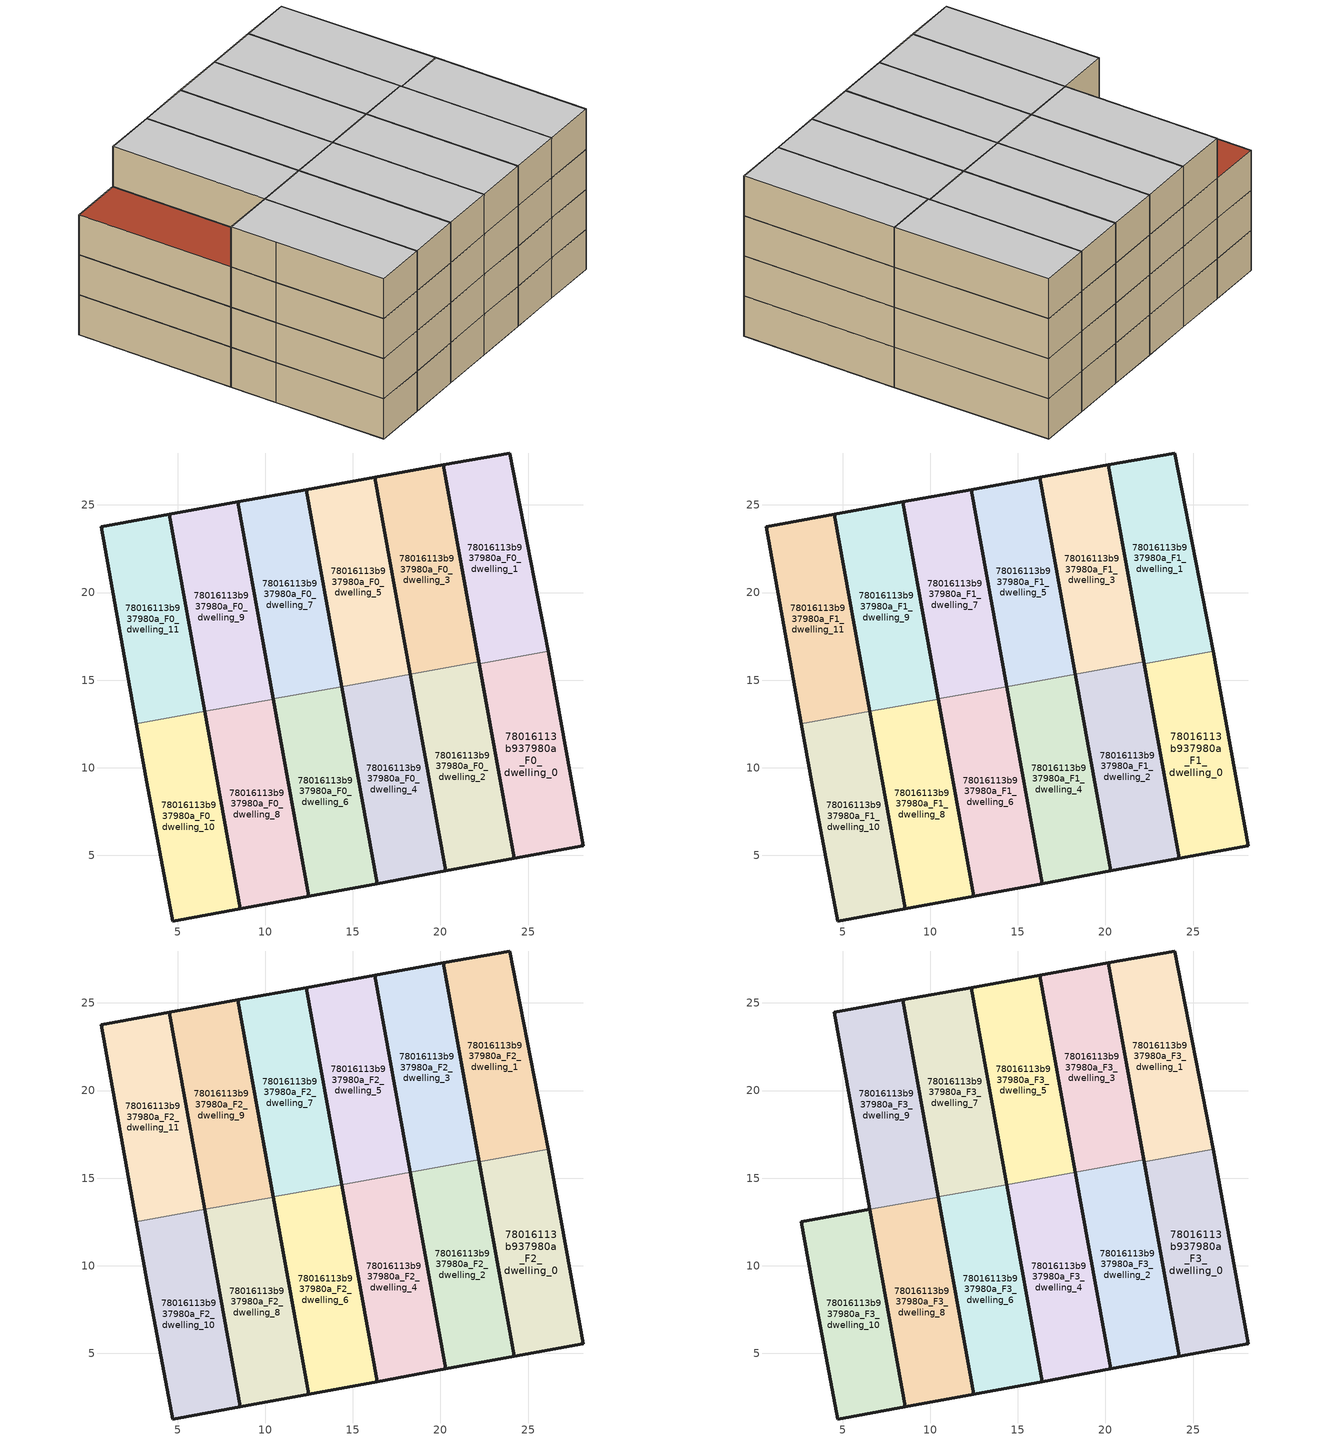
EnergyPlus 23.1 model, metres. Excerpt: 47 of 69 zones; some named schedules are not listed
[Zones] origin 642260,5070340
78016113b937980a_F0_dwelling_0
 floor ground (EU_floor_Construction): 28.15,5.55 26.15,16.66 22.2,15.94 24.2,4.82 z0
 wall outside (EU_wall_Construction): 26.15,16.66 28.15,5.55 24.2,4.82 22.2,15.94 z0:3
 wall to 78016113b937980a_F0_dwelling_1 (EU_wall_Construction): 22.2,15.94 26.15,16.66 z0:3
78016113b937980a_F0_dwelling_1
 floor ground (EU_floor_Construction): 26.15,16.66 23.95,27.96 20.16,27.28 22.2,15.94 z0
 wall outside (EU_wall_Construction): 22.2,15.94 20.16,27.28 23.95,27.96 26.15,16.66 z0:3
78016113b937980a_F0_dwelling_10
 floor ground (EU_floor_Construction): 8.58,1.96 6.56,13.22 2.64,12.52 3.24,9.16 4.73,1.25 z0
 wall outside (EU_wall_Construction): 6.56,13.22 8.58,1.96 4.73,1.25 3.24,9.16 2.64,12.52 z0:3
 wall to 78016113b937980a_F0_dwelling_11 (EU_wall_Construction): 2.64,12.52 6.56,13.22 z0:3
78016113b937980a_F0_dwelling_11
 floor ground (EU_floor_Construction): 6.56,13.22 4.53,24.47 0.64,23.77 2.64,12.52 z0
 wall outside (EU_wall_Construction): 2.64,12.52 0.64,23.77 4.53,24.47 6.56,13.22 z0:3
78016113b937980a_F0_dwelling_2
 floor ground (EU_floor_Construction): 24.2,4.82 22.18,16.05 18.27,15.34 20.29,4.11 z0
 wall outside (EU_wall_Construction): 22.18,16.05 24.2,4.82 20.29,4.11 18.27,15.34 z0:3
 wall to 78016113b937980a_F0_dwelling_3 (EU_wall_Construction): 18.27,15.34 22.18,16.05 z0:3
78016113b937980a_F0_dwelling_3
 floor ground (EU_floor_Construction): 22.18,16.05 20.16,27.28 16.25,26.58 18.27,15.34 z0
 wall outside (EU_wall_Construction): 18.27,15.34 16.25,26.58 20.16,27.28 22.18,16.05 z0:3
78016113b937980a_F0_dwelling_4
 floor ground (EU_floor_Construction): 20.29,4.11 18.27,15.34 14.36,14.63 16.39,3.39 z0
 wall outside (EU_wall_Construction): 18.27,15.34 20.29,4.11 16.39,3.39 14.36,14.63 z0:3
 wall to 78016113b937980a_F0_dwelling_5 (EU_wall_Construction): 14.36,14.63 18.27,15.34 z0:3
78016113b937980a_F0_dwelling_5
 floor ground (EU_floor_Construction): 18.27,15.34 16.25,26.58 12.34,25.88 14.36,14.63 z0
 wall outside (EU_wall_Construction): 14.36,14.63 12.34,25.88 16.25,26.58 18.27,15.34 z0:3
78016113b937980a_F0_dwelling_6
 floor ground (EU_floor_Construction): 16.39,3.39 14.36,14.63 10.46,13.92 12.48,2.67 z0
 wall outside (EU_wall_Construction): 14.36,14.63 16.39,3.39 12.48,2.67 10.46,13.92 z0:3
 wall to 78016113b937980a_F0_dwelling_7 (EU_wall_Construction): 10.46,13.92 14.36,14.63 z0:3
78016113b937980a_F0_dwelling_7
 floor ground (EU_floor_Construction): 14.36,14.63 12.34,25.88 8.44,25.17 10.46,13.92 z0
 wall outside (EU_wall_Construction): 10.46,13.92 8.44,25.17 12.34,25.88 14.36,14.63 z0:3
78016113b937980a_F0_dwelling_8
 floor ground (EU_floor_Construction): 12.48,2.67 10.46,13.92 6.56,13.22 8.58,1.96 z0
 wall outside (EU_wall_Construction): 10.46,13.92 12.48,2.67 8.58,1.96 6.56,13.22 z0:3
 wall to 78016113b937980a_F0_dwelling_9 (EU_wall_Construction): 6.56,13.22 10.46,13.92 z0:3
78016113b937980a_F0_dwelling_9
 floor ground (EU_floor_Construction): 10.46,13.92 8.44,25.17 4.53,24.47 6.56,13.22 z0
 wall outside (EU_wall_Construction): 6.56,13.22 4.53,24.47 8.44,25.17 10.46,13.92 z0:3
78016113b937980a_F1_dwelling_0
 floor to 78016113b937980a_F0_dwelling_0 (EU_floor_Construction): 28.15,5.55 26.15,16.66 22.2,15.94 24.2,4.82 z3
 wall outside (EU_wall_Construction): 26.15,16.66 28.15,5.55 24.2,4.82 22.2,15.94 z3:6
 wall to 78016113b937980a_F1_dwelling_1 (EU_wall_Construction): 22.2,15.94 26.15,16.66 z3:6
78016113b937980a_F1_dwelling_1
 floor to 78016113b937980a_F0_dwelling_1 (EU_floor_Construction): 26.15,16.66 23.95,27.96 20.16,27.28 22.2,15.94 z3
 wall outside (EU_wall_Construction): 22.2,15.94 20.16,27.28 23.95,27.96 26.15,16.66 z3:6
78016113b937980a_F1_dwelling_10
 floor to 78016113b937980a_F0_dwelling_10 (EU_floor_Construction): 8.58,1.96 6.56,13.22 2.64,12.52 3.24,9.16 4.73,1.25 z3
 wall outside (EU_wall_Construction): 6.56,13.22 8.58,1.96 4.73,1.25 3.24,9.16 2.64,12.52 z3:6
 wall to 78016113b937980a_F1_dwelling_11 (EU_wall_Construction): 2.64,12.52 6.56,13.22 z3:6
78016113b937980a_F1_dwelling_11
 floor to 78016113b937980a_F0_dwelling_11 (EU_floor_Construction): 6.56,13.22 4.53,24.47 0.64,23.77 2.64,12.52 z3
 wall outside (EU_wall_Construction): 2.64,12.52 0.64,23.77 4.53,24.47 6.56,13.22 z3:6
78016113b937980a_F1_dwelling_2
 floor to 78016113b937980a_F0_dwelling_2 (EU_floor_Construction): 24.2,4.82 22.18,16.05 18.27,15.34 20.29,4.11 z3
 wall outside (EU_wall_Construction): 22.18,16.05 24.2,4.82 20.29,4.11 18.27,15.34 z3:6
 wall to 78016113b937980a_F1_dwelling_3 (EU_wall_Construction): 18.27,15.34 22.18,16.05 z3:6
78016113b937980a_F1_dwelling_3
 floor to 78016113b937980a_F0_dwelling_3 (EU_floor_Construction): 22.18,16.05 20.16,27.28 16.25,26.58 18.27,15.34 z3
 wall outside (EU_wall_Construction): 18.27,15.34 16.25,26.58 20.16,27.28 22.18,16.05 z3:6
78016113b937980a_F1_dwelling_4
 floor to 78016113b937980a_F0_dwelling_4 (EU_floor_Construction): 20.29,4.11 18.27,15.34 14.36,14.63 16.39,3.39 z3
 wall outside (EU_wall_Construction): 18.27,15.34 20.29,4.11 16.39,3.39 14.36,14.63 z3:6
 wall to 78016113b937980a_F1_dwelling_5 (EU_wall_Construction): 14.36,14.63 18.27,15.34 z3:6
78016113b937980a_F1_dwelling_5
 floor to 78016113b937980a_F0_dwelling_5 (EU_floor_Construction): 18.27,15.34 16.25,26.58 12.34,25.88 14.36,14.63 z3
 wall outside (EU_wall_Construction): 14.36,14.63 12.34,25.88 16.25,26.58 18.27,15.34 z3:6
78016113b937980a_F1_dwelling_6
 floor to 78016113b937980a_F0_dwelling_6 (EU_floor_Construction): 16.39,3.39 14.36,14.63 10.46,13.92 12.48,2.67 z3
 wall outside (EU_wall_Construction): 14.36,14.63 16.39,3.39 12.48,2.67 10.46,13.92 z3:6
 wall to 78016113b937980a_F1_dwelling_7 (EU_wall_Construction): 10.46,13.92 14.36,14.63 z3:6
78016113b937980a_F1_dwelling_7
 floor to 78016113b937980a_F0_dwelling_7 (EU_floor_Construction): 14.36,14.63 12.34,25.88 8.44,25.17 10.46,13.92 z3
 wall outside (EU_wall_Construction): 10.46,13.92 8.44,25.17 12.34,25.88 14.36,14.63 z3:6
78016113b937980a_F1_dwelling_8
 floor to 78016113b937980a_F0_dwelling_8 (EU_floor_Construction): 12.48,2.67 10.46,13.92 6.56,13.22 8.58,1.96 z3
 wall outside (EU_wall_Construction): 10.46,13.92 12.48,2.67 8.58,1.96 6.56,13.22 z3:6
 wall to 78016113b937980a_F1_dwelling_9 (EU_wall_Construction): 6.56,13.22 10.46,13.92 z3:6
78016113b937980a_F1_dwelling_9
 floor to 78016113b937980a_F0_dwelling_9 (EU_floor_Construction): 10.46,13.92 8.44,25.17 4.53,24.47 6.56,13.22 z3
 wall outside (EU_wall_Construction): 6.56,13.22 4.53,24.47 8.44,25.17 10.46,13.92 z3:6
78016113b937980a_F2_dwelling_0
 floor to 78016113b937980a_F1_dwelling_0 (EU_floor_Construction): 28.15,5.55 26.15,16.66 22.2,15.94 24.2,4.82 z6
 wall outside (EU_wall_Construction): 26.15,16.66 28.15,5.55 24.2,4.82 22.2,15.94 z6:9
 wall to 78016113b937980a_F2_dwelling_1 (EU_wall_Construction): 22.2,15.94 26.15,16.66 z6:9
78016113b937980a_F2_dwelling_1
 floor to 78016113b937980a_F1_dwelling_1 (EU_floor_Construction): 26.15,16.66 23.95,27.96 20.16,27.28 22.2,15.94 z6
 wall outside (EU_wall_Construction): 22.2,15.94 20.16,27.28 23.95,27.96 26.15,16.66 z6:9
78016113b937980a_F2_dwelling_10
 floor to 78016113b937980a_F1_dwelling_10 (EU_floor_Construction): 8.58,1.96 6.56,13.22 2.64,12.52 3.24,9.16 4.73,1.25 z6
 wall outside (EU_wall_Construction): 6.56,13.22 8.58,1.96 4.73,1.25 3.24,9.16 2.64,12.52 z6:9
 wall to 78016113b937980a_F2_dwelling_11 (EU_wall_Construction): 2.64,12.52 6.56,13.22 z6:9
78016113b937980a_F2_dwelling_11
 floor to 78016113b937980a_F1_dwelling_11 (EU_floor_Construction): 6.56,13.22 4.53,24.47 0.64,23.77 2.64,12.52 z6
 wall outside (EU_wall_Construction): 2.64,12.52 0.64,23.77 4.53,24.47 6.56,13.22 z6:9
 roof outside (EU_roof_Construction): 4.53,24.47 6.56,13.22 2.64,12.52 0.64,23.77 z9
78016113b937980a_F2_dwelling_2
 floor to 78016113b937980a_F1_dwelling_2 (EU_floor_Construction): 24.2,4.82 22.18,16.05 18.27,15.34 20.29,4.11 z6
 wall outside (EU_wall_Construction): 22.18,16.05 24.2,4.82 20.29,4.11 18.27,15.34 z6:9
 wall to 78016113b937980a_F2_dwelling_3 (EU_wall_Construction): 18.27,15.34 22.18,16.05 z6:9
78016113b937980a_F2_dwelling_3
 floor to 78016113b937980a_F1_dwelling_3 (EU_floor_Construction): 22.18,16.05 20.16,27.28 16.25,26.58 18.27,15.34 z6
 wall outside (EU_wall_Construction): 18.27,15.34 16.25,26.58 20.16,27.28 22.18,16.05 z6:9
78016113b937980a_F2_dwelling_4
 floor to 78016113b937980a_F1_dwelling_4 (EU_floor_Construction): 20.29,4.11 18.27,15.34 14.36,14.63 16.39,3.39 z6
 wall outside (EU_wall_Construction): 18.27,15.34 20.29,4.11 16.39,3.39 14.36,14.63 z6:9
 wall to 78016113b937980a_F2_dwelling_5 (EU_wall_Construction): 14.36,14.63 18.27,15.34 z6:9
78016113b937980a_F2_dwelling_5
 floor to 78016113b937980a_F1_dwelling_5 (EU_floor_Construction): 18.27,15.34 16.25,26.58 12.34,25.88 14.36,14.63 z6
 wall outside (EU_wall_Construction): 14.36,14.63 12.34,25.88 16.25,26.58 18.27,15.34 z6:9
78016113b937980a_F2_dwelling_6
 floor to 78016113b937980a_F1_dwelling_6 (EU_floor_Construction): 16.39,3.39 14.36,14.63 10.46,13.92 12.48,2.67 z6
 wall outside (EU_wall_Construction): 14.36,14.63 16.39,3.39 12.48,2.67 10.46,13.92 z6:9
 wall to 78016113b937980a_F2_dwelling_7 (EU_wall_Construction): 10.46,13.92 14.36,14.63 z6:9
78016113b937980a_F2_dwelling_7
 floor to 78016113b937980a_F1_dwelling_7 (EU_floor_Construction): 14.36,14.63 12.34,25.88 8.44,25.17 10.46,13.92 z6
 wall outside (EU_wall_Construction): 10.46,13.92 8.44,25.17 12.34,25.88 14.36,14.63 z6:9
78016113b937980a_F2_dwelling_8
 floor to 78016113b937980a_F1_dwelling_8 (EU_floor_Construction): 12.48,2.67 10.46,13.92 6.56,13.22 8.58,1.96 z6
 wall outside (EU_wall_Construction): 10.46,13.92 12.48,2.67 8.58,1.96 6.56,13.22 z6:9
 wall to 78016113b937980a_F2_dwelling_9 (EU_wall_Construction): 6.56,13.22 10.46,13.92 z6:9
78016113b937980a_F2_dwelling_9
 floor to 78016113b937980a_F1_dwelling_9 (EU_floor_Construction): 10.46,13.92 8.44,25.17 4.53,24.47 6.56,13.22 z6
 wall outside (EU_wall_Construction): 6.56,13.22 4.53,24.47 8.44,25.17 10.46,13.92 z6:9
78016113b937980a_F3_dwelling_0
 floor to 78016113b937980a_F2_dwelling_0 (EU_floor_Construction): 28.15,5.55 26.15,16.66 22.2,15.94 24.2,4.82 z9
 wall outside (EU_wall_Construction): 26.15,16.66 28.15,5.55 24.2,4.82 22.2,15.94 z9:12
 wall to 78016113b937980a_F3_dwelling_1 (EU_wall_Construction): 22.2,15.94 26.15,16.66 z9:12
 ceiling to 78016113b937980a_F4_dwelling_0 (EU_floor_Construction): 26.15,16.66 28.15,5.55 24.2,4.82 22.2,15.94 z12
78016113b937980a_F3_dwelling_1
 floor to 78016113b937980a_F2_dwelling_1 (EU_floor_Construction): 26.15,16.66 23.95,27.96 20.16,27.28 22.2,15.94 z9
 wall outside (EU_wall_Construction): 22.2,15.94 20.16,27.28 23.95,27.96 26.15,16.66 z9:12
 ceiling to 78016113b937980a_F4_dwelling_1 (EU_floor_Construction): 23.95,27.96 26.15,16.66 22.2,15.94 20.16,27.28 z12
78016113b937980a_F3_dwelling_10
 floor to 78016113b937980a_F2_dwelling_10 (EU_floor_Construction): 8.58,1.96 6.56,13.22 2.64,12.52 3.24,9.16 4.73,1.25 z9
 wall outside (EU_wall_Construction): 6.56,13.22 8.58,1.96 4.73,1.25 3.24,9.16 2.64,12.52 6.56,13.22 z9:12
 ceiling to 78016113b937980a_F4_dwelling_10 (EU_floor_Construction): 6.56,13.22 8.58,1.96 4.73,1.25 3.24,9.16 2.64,12.52 z12
78016113b937980a_F3_dwelling_2
 floor to 78016113b937980a_F2_dwelling_2 (EU_floor_Construction): 24.2,4.82 22.18,16.05 18.27,15.34 20.29,4.11 z9
 wall outside (EU_wall_Construction): 22.18,16.05 24.2,4.82 20.29,4.11 18.27,15.34 z9:12
 wall to 78016113b937980a_F3_dwelling_3 (EU_wall_Construction): 18.27,15.34 22.18,16.05 z9:12
 ceiling to 78016113b937980a_F4_dwelling_2 (EU_floor_Construction): 22.18,16.05 24.2,4.82 20.29,4.11 18.27,15.34 z12
78016113b937980a_F3_dwelling_3
 floor to 78016113b937980a_F2_dwelling_3 (EU_floor_Construction): 22.18,16.05 20.16,27.28 16.25,26.58 18.27,15.34 z9
 wall outside (EU_wall_Construction): 18.27,15.34 16.25,26.58 20.16,27.28 22.18,16.05 z9:12
 ceiling to 78016113b937980a_F4_dwelling_3 (EU_floor_Construction): 20.16,27.28 22.18,16.05 18.27,15.34 16.25,26.58 z12
78016113b937980a_F3_dwelling_4
 floor to 78016113b937980a_F2_dwelling_4 (EU_floor_Construction): 20.29,4.11 18.27,15.34 14.36,14.63 16.39,3.39 z9
 wall outside (EU_wall_Construction): 18.27,15.34 20.29,4.11 16.39,3.39 14.36,14.63 z9:12
 wall to 78016113b937980a_F3_dwelling_5 (EU_wall_Construction): 14.36,14.63 18.27,15.34 z9:12
 ceiling to 78016113b937980a_F4_dwelling_4 (EU_floor_Construction): 18.27,15.34 20.29,4.11 16.39,3.39 14.36,14.63 z12
78016113b937980a_F3_dwelling_5
 floor to 78016113b937980a_F2_dwelling_5 (EU_floor_Construction): 18.27,15.34 16.25,26.58 12.34,25.88 14.36,14.63 z9
 wall outside (EU_wall_Construction): 14.36,14.63 12.34,25.88 16.25,26.58 18.27,15.34 z9:12
 ceiling to 78016113b937980a_F4_dwelling_5 (EU_floor_Construction): 16.25,26.58 18.27,15.34 14.36,14.63 12.34,25.88 z12
78016113b937980a_F3_dwelling_6
 floor to 78016113b937980a_F2_dwelling_6 (EU_floor_Construction): 16.39,3.39 14.36,14.63 10.46,13.92 12.48,2.67 z9
 wall outside (EU_wall_Construction): 14.36,14.63 16.39,3.39 12.48,2.67 10.46,13.92 z9:12
 wall to 78016113b937980a_F3_dwelling_7 (EU_wall_Construction): 10.46,13.92 14.36,14.63 z9:12
 ceiling to 78016113b937980a_F4_dwelling_6 (EU_floor_Construction): 14.36,14.63 16.39,3.39 12.48,2.67 10.46,13.92 z12
78016113b937980a_F3_dwelling_7
 floor to 78016113b937980a_F2_dwelling_7 (EU_floor_Construction): 14.36,14.63 12.34,25.88 8.44,25.17 10.46,13.92 z9
 wall outside (EU_wall_Construction): 10.46,13.92 8.44,25.17 12.34,25.88 14.36,14.63 z9:12
 ceiling to 78016113b937980a_F4_dwelling_7 (EU_floor_Construction): 12.34,25.88 14.36,14.63 10.46,13.92 8.44,25.17 z12
78016113b937980a_F3_dwelling_8
 floor to 78016113b937980a_F2_dwelling_8 (EU_floor_Construction): 12.48,2.67 10.46,13.92 6.56,13.22 8.58,1.96 z9
 wall outside (EU_wall_Construction): 10.46,13.92 12.48,2.67 8.58,1.96 6.56,13.22 z9:12
 wall to 78016113b937980a_F3_dwelling_9 (EU_wall_Construction): 6.56,13.22 10.46,13.92 z9:12
 ceiling to 78016113b937980a_F4_dwelling_8 (EU_floor_Construction): 10.46,13.92 12.48,2.67 8.58,1.96 6.56,13.22 z12
78016113b937980a_F3_dwelling_9
 floor to 78016113b937980a_F2_dwelling_9 (EU_floor_Construction): 10.46,13.92 8.44,25.17 4.53,24.47 6.56,13.22 z9
 wall outside (EU_wall_Construction): 6.56,13.22 4.53,24.47 8.44,25.17 10.46,13.92 z9:12
 ceiling to 78016113b937980a_F4_dwelling_9 (EU_floor_Construction): 8.44,25.17 10.46,13.92 6.56,13.22 4.53,24.47 z12
[Building]
EU S2 Campaign: North Axis=0; Terrain=City; Solar Distribution=FullExterior
[Site:Location]
Lyon-Bron: Latitude=45.75; Longitude=5; Time Zone=1; Elevation=198
[SizingPeriod:WeatherFileDays]
AnnualSizingPeriod: Begin Month=1; Begin Day of Month=1; End Month=12; End Day of Month=31; Day of Week for Start Day=Monday; Use Weather File Daylight Saving Period=No; Use Weather File Rain and Snow Indicators=No
[MATERIAL]
EU_InternalMass_Material: Roughness=MediumRough; Thickness=0.1; Conductivity=1; Density=1800; Specific Heat=900; Thermal Absorptance=0.9; Solar Absorptance=0.7; Visible Absorptance=0.7
[MATERIAL:NOMASS] Roughness=MediumRough; Thermal Absorptance=0.9; Solar Absorptance=0.7; Visible Absorptance=0.7
Name | Thermal Resistance
EU_wall_NoMass | 1.97775
EU_roof_NoMass | 1.81626
EU_floor_NoMass | 1.84812
[CONSTRUCTION]
EU_wall_Construction: EU_wall_NoMass
EU_roof_Construction: EU_roof_NoMass
EU_floor_Construction: EU_floor_NoMass
EU_InternalMass_Construction: EU_InternalMass_Material
[ZONE] Type=1; Multiplier=1; Ceiling Height=autocalculate; Floor Area=autocalculate; Part of Total Floor Area=Yes
Name | Volume
78016113b937980a_F0_dwelling_0; 78016113b937980a_F1_dwelling_0; 78016113b937980a_F2_dwelling_0; 78016113b937980a_F3_dwelling_0; 78016113b937980a_F0_dwelling_11; 78016113b937980a_F1_dwelling_11; 78016113b937980a_F2_dwelling_11 | 136.039
78016113b937980a_F0_dwelling_1; 78016113b937980a_F1_dwelling_1; 78016113b937980a_F2_dwelling_1; 78016113b937980a_F3_dwelling_1 | 136.049
78016113b937980a_F0_dwelling_10; 78016113b937980a_F1_dwelling_10; 78016113b937980a_F2_dwelling_10; 78016113b937980a_F3_dwelling_10 | 136.05
78016113b937980a_F0_dwelling_2; 78016113b937980a_F1_dwelling_2; 78016113b937980a_F2_dwelling_2; 78016113b937980a_F3_dwelling_2 | 136.068
78016113b937980a_F0_dwelling_3; 78016113b937980a_F1_dwelling_3; 78016113b937980a_F2_dwelling_3; 78016113b937980a_F3_dwelling_3 | 136.067
78016113b937980a_F0_dwelling_4; 78016113b937980a_F1_dwelling_4; 78016113b937980a_F2_dwelling_4; 78016113b937980a_F3_dwelling_4 | 136.051
78016113b937980a_F0_dwelling_5; 78016113b937980a_F1_dwelling_5; 78016113b937980a_F2_dwelling_5; 78016113b937980a_F3_dwelling_5 | 136.041
78016113b937980a_F0_dwelling_6; 78016113b937980a_F1_dwelling_6; 78016113b937980a_F2_dwelling_6; 78016113b937980a_F3_dwelling_6 | 136.033
78016113b937980a_F0_dwelling_7; 78016113b937980a_F1_dwelling_7; 78016113b937980a_F2_dwelling_7; 78016113b937980a_F3_dwelling_7; 78016113b937980a_F0_dwelling_9; 78016113b937980a_F1_dwelling_9; 78016113b937980a_F2_dwelling_9; 78016113b937980a_F3_dwelling_9 | 136.058
78016113b937980a_F0_dwelling_8; 78016113b937980a_F1_dwelling_8; 78016113b937980a_F2_dwelling_8; 78016113b937980a_F3_dwelling_8 | 136.066
[INTERNALMASS] Construction=EU_InternalMass_Construction
Name | Zone or ZoneList | Surface Area
78016113b937980a_F0_dwelling_0_EU_InternalMass | 78016113b937980a_F0_dwelling_0 | 45.3464
78016113b937980a_F0_dwelling_1_EU_InternalMass | 78016113b937980a_F0_dwelling_1 | 45.3509
78016113b937980a_F0_dwelling_2_EU_InternalMass | 78016113b937980a_F0_dwelling_2 | 45.3557
78016113b937980a_F0_dwelling_3_EU_InternalMass | 78016113b937980a_F0_dwelling_3 | 45.3558
78016113b937980a_F0_dwelling_4_EU_InternalMass | 78016113b937980a_F0_dwelling_4 | 45.3501
78016113b937980a_F0_dwelling_5_EU_InternalMass | 78016113b937980a_F0_dwelling_5 | 45.3471
78016113b937980a_F0_dwelling_6_EU_InternalMass | 78016113b937980a_F0_dwelling_6 | 45.3444
78016113b937980a_F0_dwelling_7_EU_InternalMass | 78016113b937980a_F0_dwelling_7 | 45.3527
78016113b937980a_F0_dwelling_8_EU_InternalMass | 78016113b937980a_F0_dwelling_8 | 45.3552
78016113b937980a_F0_dwelling_9_EU_InternalMass | 78016113b937980a_F0_dwelling_9 | 45.353
78016113b937980a_F0_dwelling_10_EU_InternalMass | 78016113b937980a_F0_dwelling_10 | 45.35
78016113b937980a_F0_dwelling_11_EU_InternalMass | 78016113b937980a_F0_dwelling_11 | 45.3464
78016113b937980a_F1_dwelling_0_EU_InternalMass | 78016113b937980a_F1_dwelling_0 | 45.3464
78016113b937980a_F1_dwelling_1_EU_InternalMass | 78016113b937980a_F1_dwelling_1 | 45.3509
78016113b937980a_F1_dwelling_2_EU_InternalMass | 78016113b937980a_F1_dwelling_2 | 45.3557
78016113b937980a_F1_dwelling_3_EU_InternalMass | 78016113b937980a_F1_dwelling_3 | 45.3558
78016113b937980a_F1_dwelling_4_EU_InternalMass | 78016113b937980a_F1_dwelling_4 | 45.3501
78016113b937980a_F1_dwelling_5_EU_InternalMass | 78016113b937980a_F1_dwelling_5 | 45.3471
78016113b937980a_F1_dwelling_6_EU_InternalMass | 78016113b937980a_F1_dwelling_6 | 45.3444
78016113b937980a_F1_dwelling_7_EU_InternalMass | 78016113b937980a_F1_dwelling_7 | 45.3527
78016113b937980a_F1_dwelling_8_EU_InternalMass | 78016113b937980a_F1_dwelling_8 | 45.3552
78016113b937980a_F1_dwelling_9_EU_InternalMass | 78016113b937980a_F1_dwelling_9 | 45.353
78016113b937980a_F1_dwelling_10_EU_InternalMass | 78016113b937980a_F1_dwelling_10 | 45.35
78016113b937980a_F1_dwelling_11_EU_InternalMass | 78016113b937980a_F1_dwelling_11 | 45.3464
78016113b937980a_F2_dwelling_0_EU_InternalMass | 78016113b937980a_F2_dwelling_0 | 45.3464
78016113b937980a_F2_dwelling_1_EU_InternalMass | 78016113b937980a_F2_dwelling_1 | 45.3509
78016113b937980a_F2_dwelling_2_EU_InternalMass | 78016113b937980a_F2_dwelling_2 | 45.3557
78016113b937980a_F2_dwelling_3_EU_InternalMass | 78016113b937980a_F2_dwelling_3 | 45.3558
78016113b937980a_F2_dwelling_4_EU_InternalMass | 78016113b937980a_F2_dwelling_4 | 45.3501
78016113b937980a_F2_dwelling_5_EU_InternalMass | 78016113b937980a_F2_dwelling_5 | 45.3471
78016113b937980a_F2_dwelling_6_EU_InternalMass | 78016113b937980a_F2_dwelling_6 | 45.3444
78016113b937980a_F2_dwelling_7_EU_InternalMass | 78016113b937980a_F2_dwelling_7 | 45.3527
78016113b937980a_F2_dwelling_8_EU_InternalMass | 78016113b937980a_F2_dwelling_8 | 45.3552
78016113b937980a_F2_dwelling_9_EU_InternalMass | 78016113b937980a_F2_dwelling_9 | 45.353
78016113b937980a_F2_dwelling_10_EU_InternalMass | 78016113b937980a_F2_dwelling_10 | 45.35
78016113b937980a_F2_dwelling_11_EU_InternalMass | 78016113b937980a_F2_dwelling_11 | 45.3464
78016113b937980a_F3_dwelling_0_EU_InternalMass | 78016113b937980a_F3_dwelling_0 | 49.4729
78016113b937980a_F3_dwelling_1_EU_InternalMass | 78016113b937980a_F3_dwelling_1 | 49.4644
78016113b937980a_F3_dwelling_2_EU_InternalMass | 78016113b937980a_F3_dwelling_2 | 49.4798
78016113b937980a_F3_dwelling_3_EU_InternalMass | 78016113b937980a_F3_dwelling_3 | 49.463
78016113b937980a_F3_dwelling_4_EU_InternalMass | 78016113b937980a_F3_dwelling_4 | 49.4785
78016113b937980a_F3_dwelling_5_EU_InternalMass | 78016113b937980a_F3_dwelling_5 | 49.4703
78016113b937980a_F3_dwelling_6_EU_InternalMass | 78016113b937980a_F3_dwelling_6 | 49.4726
78016113b937980a_F3_dwelling_7_EU_InternalMass | 78016113b937980a_F3_dwelling_7 | 49.4775
78016113b937980a_F3_dwelling_8_EU_InternalMass | 78016113b937980a_F3_dwelling_8 | 49.478
78016113b937980a_F3_dwelling_9_EU_InternalMass | 78016113b937980a_F3_dwelling_9 | 49.4825
78016113b937980a_F3_dwelling_10_EU_InternalMass | 78016113b937980a_F3_dwelling_10 | 49.4593
[OTHEREQUIPMENT] Fuel Type=Electricity; Design Level Calculation Method=Watts/Area; Power per Zone Floor Area=1; Fraction Latent=0; Fraction Radiant=0; Fraction Lost=0; Carbon Dioxide Generation Rate=0; EndUse Subcategory=EU_Step8_InternalGains
Name | Zone or ZoneList or Space or SpaceList | Schedule
EU_Step8_InternalGain_78016113b937980a_F0_dwelling_0_f000 | 78016113b937980a_F0_dwelling_0 | EU_Step8_GainSchedule_78016113b937980a_F0_dwelling_0_f000
EU_Step8_InternalGain_78016113b937980a_F0_dwelling_1_f000 | 78016113b937980a_F0_dwelling_1 | EU_Step8_GainSchedule_78016113b937980a_F0_dwelling_1_f000
EU_Step8_InternalGain_78016113b937980a_F0_dwelling_2_f000 | 78016113b937980a_F0_dwelling_2 | EU_Step8_GainSchedule_78016113b937980a_F0_dwelling_2_f000
EU_Step8_InternalGain_78016113b937980a_F0_dwelling_3_f000 | 78016113b937980a_F0_dwelling_3 | EU_Step8_GainSchedule_78016113b937980a_F0_dwelling_3_f000
EU_Step8_InternalGain_78016113b937980a_F0_dwelling_4_f000 | 78016113b937980a_F0_dwelling_4 | EU_Step8_GainSchedule_78016113b937980a_F0_dwelling_4_f000
EU_Step8_InternalGain_78016113b937980a_F0_dwelling_5_f000 | 78016113b937980a_F0_dwelling_5 | EU_Step8_GainSchedule_78016113b937980a_F0_dwelling_5_f000
EU_Step8_InternalGain_78016113b937980a_F0_dwelling_6_f000 | 78016113b937980a_F0_dwelling_6 | EU_Step8_GainSchedule_78016113b937980a_F0_dwelling_6_f000
EU_Step8_InternalGain_78016113b937980a_F0_dwelling_7_f000 | 78016113b937980a_F0_dwelling_7 | EU_Step8_GainSchedule_78016113b937980a_F0_dwelling_7_f000
EU_Step8_InternalGain_78016113b937980a_F0_dwelling_8_f000 | 78016113b937980a_F0_dwelling_8 | EU_Step8_GainSchedule_78016113b937980a_F0_dwelling_8_f000
EU_Step8_InternalGain_78016113b937980a_F0_dwelling_9_f000 | 78016113b937980a_F0_dwelling_9 | EU_Step8_GainSchedule_78016113b937980a_F0_dwelling_9_f000
EU_Step8_InternalGain_78016113b937980a_F0_dwelling_10_f000 | 78016113b937980a_F0_dwelling_10 | EU_Step8_GainSchedule_78016113b937980a_F0_dwelling_10_f000
EU_Step8_InternalGain_78016113b937980a_F0_dwelling_11_f000 | 78016113b937980a_F0_dwelling_11 | EU_Step8_GainSchedule_78016113b937980a_F0_dwelling_11_f000
EU_Step8_InternalGain_78016113b937980a_F1_dwelling_0_f000 | 78016113b937980a_F1_dwelling_0 | EU_Step8_GainSchedule_78016113b937980a_F1_dwelling_0_f000
EU_Step8_InternalGain_78016113b937980a_F1_dwelling_1_f000 | 78016113b937980a_F1_dwelling_1 | EU_Step8_GainSchedule_78016113b937980a_F1_dwelling_1_f000
EU_Step8_InternalGain_78016113b937980a_F1_dwelling_2_f000 | 78016113b937980a_F1_dwelling_2 | EU_Step8_GainSchedule_78016113b937980a_F1_dwelling_2_f000
EU_Step8_InternalGain_78016113b937980a_F1_dwelling_3_f000 | 78016113b937980a_F1_dwelling_3 | EU_Step8_GainSchedule_78016113b937980a_F1_dwelling_3_f000
EU_Step8_InternalGain_78016113b937980a_F1_dwelling_4_f000 | 78016113b937980a_F1_dwelling_4 | EU_Step8_GainSchedule_78016113b937980a_F1_dwelling_4_f000
EU_Step8_InternalGain_78016113b937980a_F1_dwelling_5_f000 | 78016113b937980a_F1_dwelling_5 | EU_Step8_GainSchedule_78016113b937980a_F1_dwelling_5_f000
EU_Step8_InternalGain_78016113b937980a_F1_dwelling_6_f000 | 78016113b937980a_F1_dwelling_6 | EU_Step8_GainSchedule_78016113b937980a_F1_dwelling_6_f000
EU_Step8_InternalGain_78016113b937980a_F1_dwelling_7_f000 | 78016113b937980a_F1_dwelling_7 | EU_Step8_GainSchedule_78016113b937980a_F1_dwelling_7_f000
EU_Step8_InternalGain_78016113b937980a_F1_dwelling_8_f000 | 78016113b937980a_F1_dwelling_8 | EU_Step8_GainSchedule_78016113b937980a_F1_dwelling_8_f000
EU_Step8_InternalGain_78016113b937980a_F1_dwelling_9_f000 | 78016113b937980a_F1_dwelling_9 | EU_Step8_GainSchedule_78016113b937980a_F1_dwelling_9_f000
EU_Step8_InternalGain_78016113b937980a_F1_dwelling_10_f000 | 78016113b937980a_F1_dwelling_10 | EU_Step8_GainSchedule_78016113b937980a_F1_dwelling_10_f000
EU_Step8_InternalGain_78016113b937980a_F1_dwelling_11_f000 | 78016113b937980a_F1_dwelling_11 | EU_Step8_GainSchedule_78016113b937980a_F1_dwelling_11_f000
EU_Step8_InternalGain_78016113b937980a_F2_dwelling_0_f000 | 78016113b937980a_F2_dwelling_0 | EU_Step8_GainSchedule_78016113b937980a_F2_dwelling_0_f000
EU_Step8_InternalGain_78016113b937980a_F2_dwelling_1_f000 | 78016113b937980a_F2_dwelling_1 | EU_Step8_GainSchedule_78016113b937980a_F2_dwelling_1_f000
EU_Step8_InternalGain_78016113b937980a_F2_dwelling_2_f000 | 78016113b937980a_F2_dwelling_2 | EU_Step8_GainSchedule_78016113b937980a_F2_dwelling_2_f000
EU_Step8_InternalGain_78016113b937980a_F2_dwelling_3_f000 | 78016113b937980a_F2_dwelling_3 | EU_Step8_GainSchedule_78016113b937980a_F2_dwelling_3_f000
EU_Step8_InternalGain_78016113b937980a_F2_dwelling_4_f000 | 78016113b937980a_F2_dwelling_4 | EU_Step8_GainSchedule_78016113b937980a_F2_dwelling_4_f000
EU_Step8_InternalGain_78016113b937980a_F2_dwelling_5_f000 | 78016113b937980a_F2_dwelling_5 | EU_Step8_GainSchedule_78016113b937980a_F2_dwelling_5_f000
EU_Step8_InternalGain_78016113b937980a_F2_dwelling_6_f000 | 78016113b937980a_F2_dwelling_6 | EU_Step8_GainSchedule_78016113b937980a_F2_dwelling_6_f000
EU_Step8_InternalGain_78016113b937980a_F2_dwelling_7_f000 | 78016113b937980a_F2_dwelling_7 | EU_Step8_GainSchedule_78016113b937980a_F2_dwelling_7_f000
EU_Step8_InternalGain_78016113b937980a_F2_dwelling_8_f000 | 78016113b937980a_F2_dwelling_8 | EU_Step8_GainSchedule_78016113b937980a_F2_dwelling_8_f000
EU_Step8_InternalGain_78016113b937980a_F2_dwelling_9_f000 | 78016113b937980a_F2_dwelling_9 | EU_Step8_GainSchedule_78016113b937980a_F2_dwelling_9_f000
EU_Step8_InternalGain_78016113b937980a_F2_dwelling_10_f000 | 78016113b937980a_F2_dwelling_10 | EU_Step8_GainSchedule_78016113b937980a_F2_dwelling_10_f000
EU_Step8_InternalGain_78016113b937980a_F2_dwelling_11_f000 | 78016113b937980a_F2_dwelling_11 | EU_Step8_GainSchedule_78016113b937980a_F2_dwelling_11_f000
EU_Step8_InternalGain_78016113b937980a_F3_dwelling_0_f000 | 78016113b937980a_F3_dwelling_0 | EU_Step8_GainSchedule_78016113b937980a_F3_dwelling_0_f000
EU_Step8_InternalGain_78016113b937980a_F3_dwelling_1_f000 | 78016113b937980a_F3_dwelling_1 | EU_Step8_GainSchedule_78016113b937980a_F3_dwelling_1_f000
EU_Step8_InternalGain_78016113b937980a_F3_dwelling_2_f000 | 78016113b937980a_F3_dwelling_2 | EU_Step8_GainSchedule_78016113b937980a_F3_dwelling_2_f000
EU_Step8_InternalGain_78016113b937980a_F3_dwelling_3_f000 | 78016113b937980a_F3_dwelling_3 | EU_Step8_GainSchedule_78016113b937980a_F3_dwelling_3_f000
EU_Step8_InternalGain_78016113b937980a_F3_dwelling_4_f000 | 78016113b937980a_F3_dwelling_4 | EU_Step8_GainSchedule_78016113b937980a_F3_dwelling_4_f000
EU_Step8_InternalGain_78016113b937980a_F3_dwelling_5_f000 | 78016113b937980a_F3_dwelling_5 | EU_Step8_GainSchedule_78016113b937980a_F3_dwelling_5_f000
EU_Step8_InternalGain_78016113b937980a_F3_dwelling_6_f000 | 78016113b937980a_F3_dwelling_6 | EU_Step8_GainSchedule_78016113b937980a_F3_dwelling_6_f000
EU_Step8_InternalGain_78016113b937980a_F3_dwelling_7_f000 | 78016113b937980a_F3_dwelling_7 | EU_Step8_GainSchedule_78016113b937980a_F3_dwelling_7_f000
EU_Step8_InternalGain_78016113b937980a_F3_dwelling_8_f000 | 78016113b937980a_F3_dwelling_8 | EU_Step8_GainSchedule_78016113b937980a_F3_dwelling_8_f000
EU_Step8_InternalGain_78016113b937980a_F3_dwelling_9_f000 | 78016113b937980a_F3_dwelling_9 | EU_Step8_GainSchedule_78016113b937980a_F3_dwelling_9_f000
EU_Step8_InternalGain_78016113b937980a_F3_dwelling_10_f000 | 78016113b937980a_F3_dwelling_10 | EU_Step8_GainSchedule_78016113b937980a_F3_dwelling_10_f000
[ZONEVENTILATION:DESIGNFLOWRATE] Schedule=EU_AlwaysOn; Design Flow Rate Calculation Method=AirChanges/Hour; Air Changes per Hour=0.759424; Ventilation Type=Natural; Fan Pressure Rise=0; Fan Total Efficiency=1; Constant Term Coefficient=1; Temperature Term Coefficient=0; Velocity Term Coefficient=0; Velocity Squared Term Coefficient=0; Minimum Indoor Temperature=-100; Maximum Indoor Temperature=100; Delta Temperature=-100; Minimum Outdoor Temperature=-100; Maximum Outdoor Temperature=100; Maximum Wind Speed=40
Name | Zone or ZoneList or Space or SpaceList
EU_ConstantAir_78016113b937980a_F0_dwelling_0 | 78016113b937980a_F0_dwelling_0
EU_ConstantAir_78016113b937980a_F0_dwelling_1 | 78016113b937980a_F0_dwelling_1
EU_ConstantAir_78016113b937980a_F0_dwelling_2 | 78016113b937980a_F0_dwelling_2
EU_ConstantAir_78016113b937980a_F0_dwelling_3 | 78016113b937980a_F0_dwelling_3
EU_ConstantAir_78016113b937980a_F0_dwelling_4 | 78016113b937980a_F0_dwelling_4
EU_ConstantAir_78016113b937980a_F0_dwelling_5 | 78016113b937980a_F0_dwelling_5
EU_ConstantAir_78016113b937980a_F0_dwelling_6 | 78016113b937980a_F0_dwelling_6
EU_ConstantAir_78016113b937980a_F0_dwelling_7 | 78016113b937980a_F0_dwelling_7
EU_ConstantAir_78016113b937980a_F0_dwelling_8 | 78016113b937980a_F0_dwelling_8
EU_ConstantAir_78016113b937980a_F0_dwelling_9 | 78016113b937980a_F0_dwelling_9
EU_ConstantAir_78016113b937980a_F0_dwelling_10 | 78016113b937980a_F0_dwelling_10
EU_ConstantAir_78016113b937980a_F0_dwelling_11 | 78016113b937980a_F0_dwelling_11
EU_ConstantAir_78016113b937980a_F1_dwelling_0 | 78016113b937980a_F1_dwelling_0
EU_ConstantAir_78016113b937980a_F1_dwelling_1 | 78016113b937980a_F1_dwelling_1
EU_ConstantAir_78016113b937980a_F1_dwelling_2 | 78016113b937980a_F1_dwelling_2
EU_ConstantAir_78016113b937980a_F1_dwelling_3 | 78016113b937980a_F1_dwelling_3
EU_ConstantAir_78016113b937980a_F1_dwelling_4 | 78016113b937980a_F1_dwelling_4
EU_ConstantAir_78016113b937980a_F1_dwelling_5 | 78016113b937980a_F1_dwelling_5
EU_ConstantAir_78016113b937980a_F1_dwelling_6 | 78016113b937980a_F1_dwelling_6
EU_ConstantAir_78016113b937980a_F1_dwelling_7 | 78016113b937980a_F1_dwelling_7
EU_ConstantAir_78016113b937980a_F1_dwelling_8 | 78016113b937980a_F1_dwelling_8
EU_ConstantAir_78016113b937980a_F1_dwelling_9 | 78016113b937980a_F1_dwelling_9
EU_ConstantAir_78016113b937980a_F1_dwelling_10 | 78016113b937980a_F1_dwelling_10
EU_ConstantAir_78016113b937980a_F1_dwelling_11 | 78016113b937980a_F1_dwelling_11
EU_ConstantAir_78016113b937980a_F2_dwelling_0 | 78016113b937980a_F2_dwelling_0
EU_ConstantAir_78016113b937980a_F2_dwelling_1 | 78016113b937980a_F2_dwelling_1
EU_ConstantAir_78016113b937980a_F2_dwelling_2 | 78016113b937980a_F2_dwelling_2
EU_ConstantAir_78016113b937980a_F2_dwelling_3 | 78016113b937980a_F2_dwelling_3
EU_ConstantAir_78016113b937980a_F2_dwelling_4 | 78016113b937980a_F2_dwelling_4
EU_ConstantAir_78016113b937980a_F2_dwelling_5 | 78016113b937980a_F2_dwelling_5
EU_ConstantAir_78016113b937980a_F2_dwelling_6 | 78016113b937980a_F2_dwelling_6
EU_ConstantAir_78016113b937980a_F2_dwelling_7 | 78016113b937980a_F2_dwelling_7
EU_ConstantAir_78016113b937980a_F2_dwelling_8 | 78016113b937980a_F2_dwelling_8
EU_ConstantAir_78016113b937980a_F2_dwelling_9 | 78016113b937980a_F2_dwelling_9
EU_ConstantAir_78016113b937980a_F2_dwelling_10 | 78016113b937980a_F2_dwelling_10
EU_ConstantAir_78016113b937980a_F2_dwelling_11 | 78016113b937980a_F2_dwelling_11
EU_ConstantAir_78016113b937980a_F3_dwelling_0 | 78016113b937980a_F3_dwelling_0
EU_ConstantAir_78016113b937980a_F3_dwelling_1 | 78016113b937980a_F3_dwelling_1
EU_ConstantAir_78016113b937980a_F3_dwelling_2 | 78016113b937980a_F3_dwelling_2
EU_ConstantAir_78016113b937980a_F3_dwelling_3 | 78016113b937980a_F3_dwelling_3
EU_ConstantAir_78016113b937980a_F3_dwelling_4 | 78016113b937980a_F3_dwelling_4
EU_ConstantAir_78016113b937980a_F3_dwelling_5 | 78016113b937980a_F3_dwelling_5
EU_ConstantAir_78016113b937980a_F3_dwelling_6 | 78016113b937980a_F3_dwelling_6
EU_ConstantAir_78016113b937980a_F3_dwelling_7 | 78016113b937980a_F3_dwelling_7
EU_ConstantAir_78016113b937980a_F3_dwelling_8 | 78016113b937980a_F3_dwelling_8
EU_ConstantAir_78016113b937980a_F3_dwelling_9 | 78016113b937980a_F3_dwelling_9
EU_ConstantAir_78016113b937980a_F3_dwelling_10 | 78016113b937980a_F3_dwelling_10
[HVACTEMPLATE:ZONE:IDEALLOADSAIRSYSTEM] System Availability Schedule=EU_AlwaysOn; Maximum Heating Supply Air Temperature=50; Minimum Cooling Supply Air Temperature=13; Maximum Heating Supply Air Humidity Ratio=0.0156; Minimum Cooling Supply Air Humidity Ratio=0.0077; Heating Limit=NoLimit; Cooling Limit=NoLimit; Heating Availability Schedule=EU_AlwaysOn; Cooling Availability Schedule=EU_CoolingOff; Dehumidification Control Type=ConstantSensibleHeatRatio; Cooling Sensible Heat Ratio=0.7; Dehumidification Setpoint=60; Humidification Control Type=None; Humidification Setpoint=30; Outdoor Air Method=None; Outdoor Air Flow Rate per Person=0.00944; Outdoor Air Flow Rate per Zone Floor Area=0; Outdoor Air Flow Rate per Zone=0; Demand Controlled Ventilation Type=None; Outdoor Air Economizer Type=NoEconomizer; Heat Recovery Type=None; Sensible Heat Recovery Effectiveness=0.7; Latent Heat Recovery Effectiveness=0.65
Name | Template Thermostat
78016113b937980a_F0_dwelling_0 | EU_HeatOnly_78016113b937980a_F0_dwelling_0
78016113b937980a_F0_dwelling_1 | EU_HeatOnly_78016113b937980a_F0_dwelling_1
78016113b937980a_F0_dwelling_2 | EU_HeatOnly_78016113b937980a_F0_dwelling_2
78016113b937980a_F0_dwelling_3 | EU_HeatOnly_78016113b937980a_F0_dwelling_3
78016113b937980a_F0_dwelling_4 | EU_HeatOnly_78016113b937980a_F0_dwelling_4
78016113b937980a_F0_dwelling_5 | EU_HeatOnly_78016113b937980a_F0_dwelling_5
78016113b937980a_F0_dwelling_6 | EU_HeatOnly_78016113b937980a_F0_dwelling_6
78016113b937980a_F0_dwelling_7 | EU_HeatOnly_78016113b937980a_F0_dwelling_7
78016113b937980a_F0_dwelling_8 | EU_HeatOnly_78016113b937980a_F0_dwelling_8
78016113b937980a_F0_dwelling_9 | EU_HeatOnly_78016113b937980a_F0_dwelling_9
78016113b937980a_F0_dwelling_10 | EU_HeatOnly_78016113b937980a_F0_dwelling_10
78016113b937980a_F0_dwelling_11 | EU_HeatOnly_78016113b937980a_F0_dwelling_11
78016113b937980a_F1_dwelling_0 | EU_HeatOnly_78016113b937980a_F1_dwelling_0
78016113b937980a_F1_dwelling_1 | EU_HeatOnly_78016113b937980a_F1_dwelling_1
78016113b937980a_F1_dwelling_2 | EU_HeatOnly_78016113b937980a_F1_dwelling_2
78016113b937980a_F1_dwelling_3 | EU_HeatOnly_78016113b937980a_F1_dwelling_3
78016113b937980a_F1_dwelling_4 | EU_HeatOnly_78016113b937980a_F1_dwelling_4
78016113b937980a_F1_dwelling_5 | EU_HeatOnly_78016113b937980a_F1_dwelling_5
78016113b937980a_F1_dwelling_6 | EU_HeatOnly_78016113b937980a_F1_dwelling_6
78016113b937980a_F1_dwelling_7 | EU_HeatOnly_78016113b937980a_F1_dwelling_7
78016113b937980a_F1_dwelling_8 | EU_HeatOnly_78016113b937980a_F1_dwelling_8
78016113b937980a_F1_dwelling_9 | EU_HeatOnly_78016113b937980a_F1_dwelling_9
78016113b937980a_F1_dwelling_10 | EU_HeatOnly_78016113b937980a_F1_dwelling_10
78016113b937980a_F1_dwelling_11 | EU_HeatOnly_78016113b937980a_F1_dwelling_11
78016113b937980a_F2_dwelling_0 | EU_HeatOnly_78016113b937980a_F2_dwelling_0
78016113b937980a_F2_dwelling_1 | EU_HeatOnly_78016113b937980a_F2_dwelling_1
78016113b937980a_F2_dwelling_2 | EU_HeatOnly_78016113b937980a_F2_dwelling_2
78016113b937980a_F2_dwelling_3 | EU_HeatOnly_78016113b937980a_F2_dwelling_3
78016113b937980a_F2_dwelling_4 | EU_HeatOnly_78016113b937980a_F2_dwelling_4
78016113b937980a_F2_dwelling_5 | EU_HeatOnly_78016113b937980a_F2_dwelling_5
78016113b937980a_F2_dwelling_6 | EU_HeatOnly_78016113b937980a_F2_dwelling_6
78016113b937980a_F2_dwelling_7 | EU_HeatOnly_78016113b937980a_F2_dwelling_7
78016113b937980a_F2_dwelling_8 | EU_HeatOnly_78016113b937980a_F2_dwelling_8
78016113b937980a_F2_dwelling_9 | EU_HeatOnly_78016113b937980a_F2_dwelling_9
78016113b937980a_F2_dwelling_10 | EU_HeatOnly_78016113b937980a_F2_dwelling_10
78016113b937980a_F2_dwelling_11 | EU_HeatOnly_78016113b937980a_F2_dwelling_11
78016113b937980a_F3_dwelling_0 | EU_HeatOnly_78016113b937980a_F3_dwelling_0
78016113b937980a_F3_dwelling_1 | EU_HeatOnly_78016113b937980a_F3_dwelling_1
78016113b937980a_F3_dwelling_2 | EU_HeatOnly_78016113b937980a_F3_dwelling_2
78016113b937980a_F3_dwelling_3 | EU_HeatOnly_78016113b937980a_F3_dwelling_3
78016113b937980a_F3_dwelling_4 | EU_HeatOnly_78016113b937980a_F3_dwelling_4
78016113b937980a_F3_dwelling_5 | EU_HeatOnly_78016113b937980a_F3_dwelling_5
78016113b937980a_F3_dwelling_6 | EU_HeatOnly_78016113b937980a_F3_dwelling_6
78016113b937980a_F3_dwelling_7 | EU_HeatOnly_78016113b937980a_F3_dwelling_7
78016113b937980a_F3_dwelling_8 | EU_HeatOnly_78016113b937980a_F3_dwelling_8
78016113b937980a_F3_dwelling_9 | EU_HeatOnly_78016113b937980a_F3_dwelling_9
78016113b937980a_F3_dwelling_10 | EU_HeatOnly_78016113b937980a_F3_dwelling_10
[SIZING:ZONE] Zone Cooling Design Supply Air Temperature Input Method=SupplyAirTemperature; Zone Cooling Design Supply Air Temperature=13; Zone Heating Design Supply Air Temperature Input Method=SupplyAirTemperature; Zone Heating Design Supply Air Temperature=50; Zone Cooling Design Supply Air Humidity Ratio=0.008; Zone Heating Design Supply Air Humidity Ratio=0.008; Cooling Design Air Flow Method=DesignDay; Cooling Design Air Flow Rate=0; Cooling Minimum Air Flow per Zone Floor Area=0.000762; Cooling Minimum Air Flow=0; Cooling Minimum Air Flow Fraction=0.2; Heating Design Air Flow Method=DesignDay; Heating Design Air Flow Rate=0; Heating Maximum Air Flow per Zone Floor Area=0.002032; Heating Maximum Air Flow=0.141576; Heating Maximum Air Flow Fraction=0.3; Account for Dedicated Outdoor Air System=No; Dedicated Outdoor Air System Control Strategy=NeutralSupplyAir; Dedicated Outdoor Air Low Setpoint Temperature for Design=autosize; Dedicated Outdoor Air High Setpoint Temperature for Design=autosize; Zone Load Sizing Method=Sensible Load Only No Latent Load; Zone Latent Cooling Design Supply Air Humidity Ratio Input Method=HumidityRatioDifference; Zone Cooling Design Supply Air Humidity Ratio Difference=0.005; Zone Latent Heating Design Supply Air Humidity Ratio Input Method=HumidityRatioDifference; Zone Humidification Design Supply Air Humidity Ratio Difference=0.005
78016113b937980a_F0_dwelling_0; 78016113b937980a_F0_dwelling_1; 78016113b937980a_F0_dwelling_2; 78016113b937980a_F0_dwelling_3; 78016113b937980a_F0_dwelling_4; 78016113b937980a_F0_dwelling_5; 78016113b937980a_F0_dwelling_6; 78016113b937980a_F0_dwelling_7; 78016113b937980a_F0_dwelling_8; 78016113b937980a_F0_dwelling_9; 78016113b937980a_F0_dwelling_10; 78016113b937980a_F0_dwelling_11; 78016113b937980a_F1_dwelling_0; 78016113b937980a_F1_dwelling_1; 78016113b937980a_F1_dwelling_2; 78016113b937980a_F1_dwelling_3; 78016113b937980a_F1_dwelling_4; 78016113b937980a_F1_dwelling_5; 78016113b937980a_F1_dwelling_6; 78016113b937980a_F1_dwelling_7; 78016113b937980a_F1_dwelling_8; 78016113b937980a_F1_dwelling_9; 78016113b937980a_F1_dwelling_10; 78016113b937980a_F1_dwelling_11; 78016113b937980a_F2_dwelling_0; 78016113b937980a_F2_dwelling_1; 78016113b937980a_F2_dwelling_2; 78016113b937980a_F2_dwelling_3; 78016113b937980a_F2_dwelling_4; 78016113b937980a_F2_dwelling_5; 78016113b937980a_F2_dwelling_6; 78016113b937980a_F2_dwelling_7; 78016113b937980a_F2_dwelling_8; 78016113b937980a_F2_dwelling_9; 78016113b937980a_F2_dwelling_10; 78016113b937980a_F2_dwelling_11; 78016113b937980a_F3_dwelling_0; 78016113b937980a_F3_dwelling_1; 78016113b937980a_F3_dwelling_2; 78016113b937980a_F3_dwelling_3; 78016113b937980a_F3_dwelling_4; 78016113b937980a_F3_dwelling_5; 78016113b937980a_F3_dwelling_6; 78016113b937980a_F3_dwelling_7; 78016113b937980a_F3_dwelling_8; 78016113b937980a_F3_dwelling_9; 78016113b937980a_F3_dwelling_10
[SCHEDULE:FILE] Column Number=1; Rows to Skip at Top=0; Number of Hours of Data=8760; Column Separator=Comma; Interpolate to Timestep=No; Minutes per Item=60; Adjust Schedule for Daylight Savings=Yes
Name | File
EU_Step8_GainSchedule_78016113b937980a_F0_dwelling_0_f000 | ../../schedules/78016113b937980a/78016113b937980a_F0_dwelling_0_f000_gain.csv
EU_Step8_GainSchedule_78016113b937980a_F0_dwelling_1_f000 | ../../schedules/78016113b937980a/78016113b937980a_F0_dwelling_1_f000_gain.csv
EU_Step8_GainSchedule_78016113b937980a_F0_dwelling_2_f000 | ../../schedules/78016113b937980a/78016113b937980a_F0_dwelling_2_f000_gain.csv
EU_Step8_GainSchedule_78016113b937980a_F0_dwelling_3_f000 | ../../schedules/78016113b937980a/78016113b937980a_F0_dwelling_3_f000_gain.csv
EU_Step8_GainSchedule_78016113b937980a_F0_dwelling_4_f000 | ../../schedules/78016113b937980a/78016113b937980a_F0_dwelling_4_f000_gain.csv
EU_Step8_GainSchedule_78016113b937980a_F0_dwelling_5_f000 | ../../schedules/78016113b937980a/78016113b937980a_F0_dwelling_5_f000_gain.csv
EU_Step8_GainSchedule_78016113b937980a_F0_dwelling_6_f000 | ../../schedules/78016113b937980a/78016113b937980a_F0_dwelling_6_f000_gain.csv
EU_Step8_GainSchedule_78016113b937980a_F0_dwelling_7_f000 | ../../schedules/78016113b937980a/78016113b937980a_F0_dwelling_7_f000_gain.csv
EU_Step8_GainSchedule_78016113b937980a_F0_dwelling_8_f000 | ../../schedules/78016113b937980a/78016113b937980a_F0_dwelling_8_f000_gain.csv
EU_Step8_GainSchedule_78016113b937980a_F0_dwelling_9_f000 | ../../schedules/78016113b937980a/78016113b937980a_F0_dwelling_9_f000_gain.csv
EU_Step8_GainSchedule_78016113b937980a_F0_dwelling_10_f000 | ../../schedules/78016113b937980a/78016113b937980a_F0_dwelling_10_f000_gain.csv
EU_Step8_GainSchedule_78016113b937980a_F0_dwelling_11_f000 | ../../schedules/78016113b937980a/78016113b937980a_F0_dwelling_11_f000_gain.csv
EU_Step8_GainSchedule_78016113b937980a_F1_dwelling_0_f000 | ../../schedules/78016113b937980a/78016113b937980a_F1_dwelling_0_f000_gain.csv
EU_Step8_GainSchedule_78016113b937980a_F1_dwelling_1_f000 | ../../schedules/78016113b937980a/78016113b937980a_F1_dwelling_1_f000_gain.csv
EU_Step8_GainSchedule_78016113b937980a_F1_dwelling_2_f000 | ../../schedules/78016113b937980a/78016113b937980a_F1_dwelling_2_f000_gain.csv
EU_Step8_GainSchedule_78016113b937980a_F1_dwelling_3_f000 | ../../schedules/78016113b937980a/78016113b937980a_F1_dwelling_3_f000_gain.csv
EU_Step8_GainSchedule_78016113b937980a_F1_dwelling_4_f000 | ../../schedules/78016113b937980a/78016113b937980a_F1_dwelling_4_f000_gain.csv
EU_Step8_GainSchedule_78016113b937980a_F1_dwelling_5_f000 | ../../schedules/78016113b937980a/78016113b937980a_F1_dwelling_5_f000_gain.csv
EU_Step8_GainSchedule_78016113b937980a_F1_dwelling_6_f000 | ../../schedules/78016113b937980a/78016113b937980a_F1_dwelling_6_f000_gain.csv
EU_Step8_GainSchedule_78016113b937980a_F1_dwelling_7_f000 | ../../schedules/78016113b937980a/78016113b937980a_F1_dwelling_7_f000_gain.csv
EU_Step8_GainSchedule_78016113b937980a_F1_dwelling_8_f000 | ../../schedules/78016113b937980a/78016113b937980a_F1_dwelling_8_f000_gain.csv
EU_Step8_GainSchedule_78016113b937980a_F1_dwelling_9_f000 | ../../schedules/78016113b937980a/78016113b937980a_F1_dwelling_9_f000_gain.csv
EU_Step8_GainSchedule_78016113b937980a_F1_dwelling_10_f000 | ../../schedules/78016113b937980a/78016113b937980a_F1_dwelling_10_f000_gain.csv
EU_Step8_GainSchedule_78016113b937980a_F1_dwelling_11_f000 | ../../schedules/78016113b937980a/78016113b937980a_F1_dwelling_11_f000_gain.csv
EU_Step8_GainSchedule_78016113b937980a_F2_dwelling_0_f000 | ../../schedules/78016113b937980a/78016113b937980a_F2_dwelling_0_f000_gain.csv
EU_Step8_GainSchedule_78016113b937980a_F2_dwelling_1_f000 | ../../schedules/78016113b937980a/78016113b937980a_F2_dwelling_1_f000_gain.csv
EU_Step8_GainSchedule_78016113b937980a_F2_dwelling_2_f000 | ../../schedules/78016113b937980a/78016113b937980a_F2_dwelling_2_f000_gain.csv
EU_Step8_GainSchedule_78016113b937980a_F2_dwelling_3_f000 | ../../schedules/78016113b937980a/78016113b937980a_F2_dwelling_3_f000_gain.csv
EU_Step8_GainSchedule_78016113b937980a_F2_dwelling_4_f000 | ../../schedules/78016113b937980a/78016113b937980a_F2_dwelling_4_f000_gain.csv
EU_Step8_GainSchedule_78016113b937980a_F2_dwelling_5_f000 | ../../schedules/78016113b937980a/78016113b937980a_F2_dwelling_5_f000_gain.csv
EU_Step8_GainSchedule_78016113b937980a_F2_dwelling_6_f000 | ../../schedules/78016113b937980a/78016113b937980a_F2_dwelling_6_f000_gain.csv
EU_Step8_GainSchedule_78016113b937980a_F2_dwelling_7_f000 | ../../schedules/78016113b937980a/78016113b937980a_F2_dwelling_7_f000_gain.csv
EU_Step8_GainSchedule_78016113b937980a_F2_dwelling_8_f000 | ../../schedules/78016113b937980a/78016113b937980a_F2_dwelling_8_f000_gain.csv
EU_Step8_GainSchedule_78016113b937980a_F2_dwelling_9_f000 | ../../schedules/78016113b937980a/78016113b937980a_F2_dwelling_9_f000_gain.csv
EU_Step8_GainSchedule_78016113b937980a_F2_dwelling_10_f000 | ../../schedules/78016113b937980a/78016113b937980a_F2_dwelling_10_f000_gain.csv
EU_Step8_GainSchedule_78016113b937980a_F2_dwelling_11_f000 | ../../schedules/78016113b937980a/78016113b937980a_F2_dwelling_11_f000_gain.csv
EU_Step8_GainSchedule_78016113b937980a_F3_dwelling_0_f000 | ../../schedules/78016113b937980a/78016113b937980a_F3_dwelling_0_f000_gain.csv
EU_Step8_GainSchedule_78016113b937980a_F3_dwelling_1_f000 | ../../schedules/78016113b937980a/78016113b937980a_F3_dwelling_1_f000_gain.csv
EU_Step8_GainSchedule_78016113b937980a_F3_dwelling_2_f000 | ../../schedules/78016113b937980a/78016113b937980a_F3_dwelling_2_f000_gain.csv
EU_Step8_GainSchedule_78016113b937980a_F3_dwelling_3_f000 | ../../schedules/78016113b937980a/78016113b937980a_F3_dwelling_3_f000_gain.csv
EU_Step8_GainSchedule_78016113b937980a_F3_dwelling_4_f000 | ../../schedules/78016113b937980a/78016113b937980a_F3_dwelling_4_f000_gain.csv
EU_Step8_GainSchedule_78016113b937980a_F3_dwelling_5_f000 | ../../schedules/78016113b937980a/78016113b937980a_F3_dwelling_5_f000_gain.csv
EU_Step8_GainSchedule_78016113b937980a_F3_dwelling_6_f000 | ../../schedules/78016113b937980a/78016113b937980a_F3_dwelling_6_f000_gain.csv
EU_Step8_GainSchedule_78016113b937980a_F3_dwelling_7_f000 | ../../schedules/78016113b937980a/78016113b937980a_F3_dwelling_7_f000_gain.csv
EU_Step8_GainSchedule_78016113b937980a_F3_dwelling_8_f000 | ../../schedules/78016113b937980a/78016113b937980a_F3_dwelling_8_f000_gain.csv
